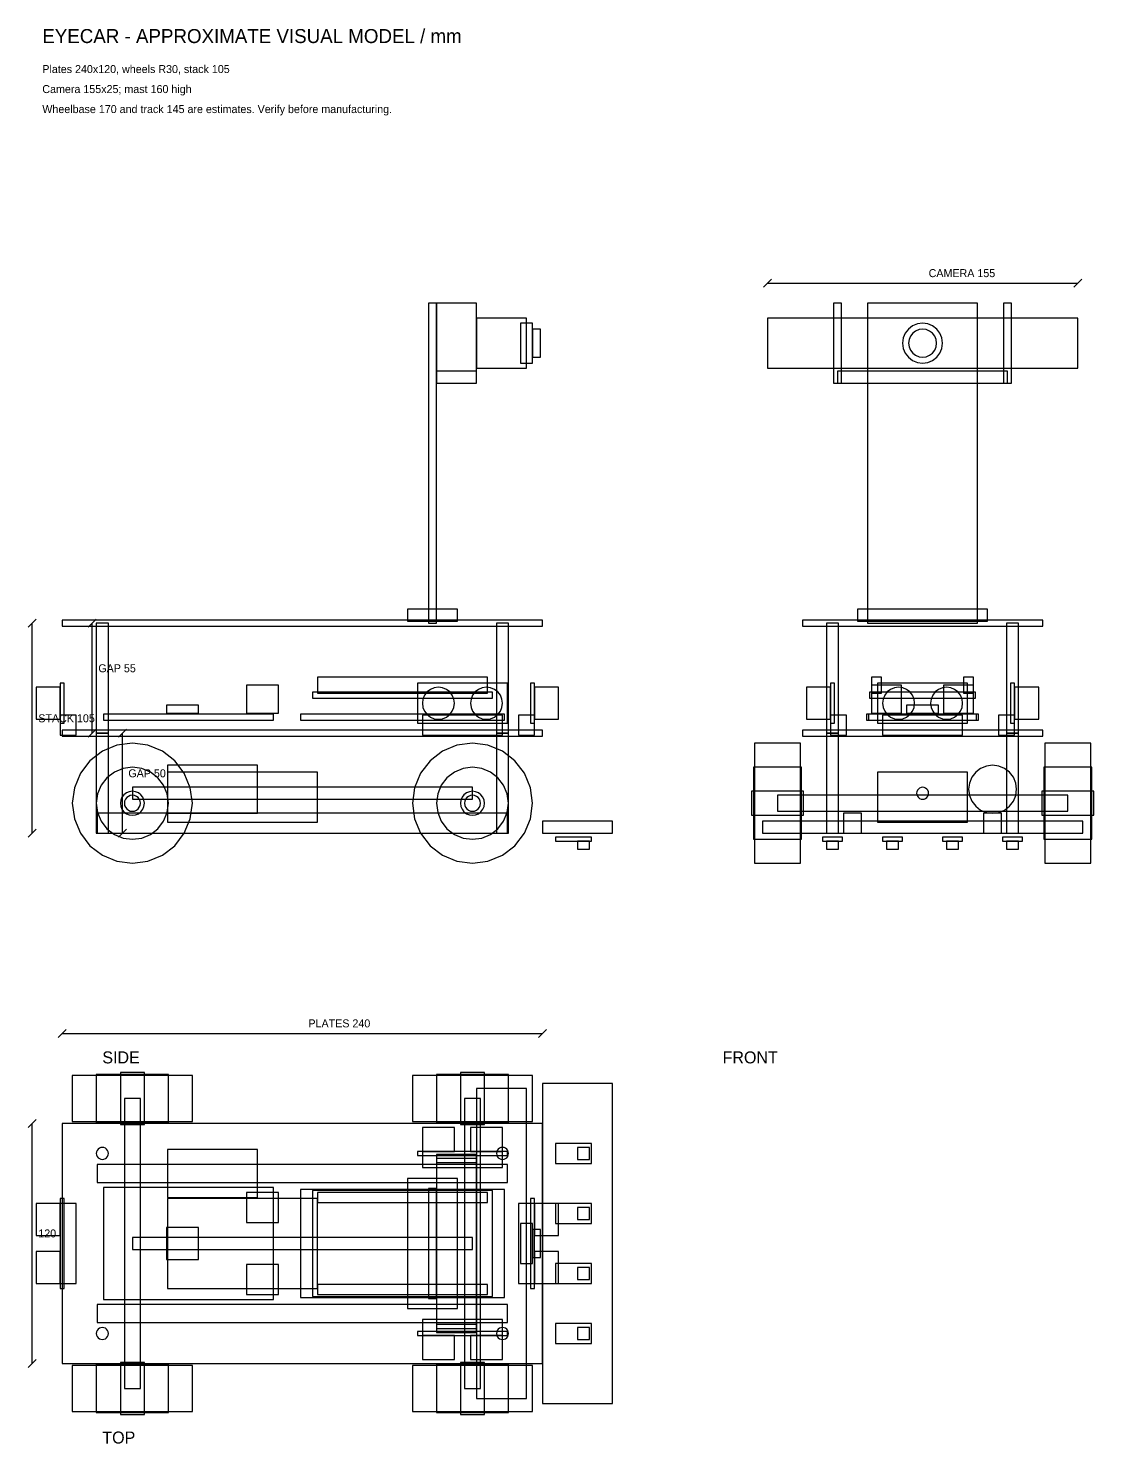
# Model space of a CAD drawing. Extents: x 33 to 566, y 10 to 717.
import ezdxf

# ---------------------------------------------------------------- set-up
doc = ezdxf.new("R2010")
doc.units = 0

msp = doc.modelspace()

# ---------------------------------------------------------------- linework, layer by layer
at = {"layer": 'DIMENSIONS'}
for p, q in [((400.5, 588), (404.5, 592)), ((402.5, 590), (557.5, 590)), ((555.5, 588), (559.5, 592)), ((33, 418), (37, 422)), ((35, 315), (35, 420)), ((63, 418), (67, 422)), ((65, 365), (65, 420)), ((63, 363), (67, 367)), ((78, 363), (82, 367)), ((80, 315), (80, 365)), ((33, 313), (37, 317)), ((78, 313), (82, 317)), ((48, 213), (52, 217)), ((50, 215), (290, 215)), ((288, 213), (292, 217)), ((33, 168), (37, 172)), ((35, 50), (35, 170)), ((33, 48), (37, 52))]:
    msp.add_line(p, q, dxfattribs=at)
at = {"layer": 'MODEL'}
for p, q in [((237, 580), (233, 580)), ((233, 580), (233, 420)), ((237, 420), (237, 580)), ((257, 580), (237, 580)), ((237, 580), (237, 540)), ((257, 580), (237, 580)), ((237, 580), (237, 540)), ((257, 540), (257, 580)), ((257, 540), (257, 580)), ((439.5, 580), (435.5, 580)), ((435.5, 580), (435.5, 540)), ((439.5, 540), (439.5, 580)), ((507.5, 580), (452.5, 580)), ((452.5, 580), (452.5, 420)), ((507.5, 420), (507.5, 580)), ((524.5, 580), (520.5, 580)), ((520.5, 580), (520.5, 540)), ((524.5, 540), (524.5, 580)), ((282, 572.5), (257, 572.5)), ((257, 572.5), (257, 547.5)), ((285, 570), (279, 570)), ((279, 570), (279, 550)), ((282, 547.5), (282, 572.5)), ((285, 550), (285, 570)), ((289, 567), (285, 567)), ((285, 567), (285, 553)), ((289, 553), (289, 567)), ((557.5, 572.5), (402.5, 572.5)), ((402.5, 572.5), (402.5, 547.5)), ((472.93, 567.07), (471.34, 565)), ((475, 568.66), (472.93, 567.07)), ((477.41, 569.66), (475, 568.66)), ((476.5, 566.06), (475.05, 564.95)), ((478.19, 566.76), (476.5, 566.06)), ((480, 570), (477.41, 569.66)), ((480, 567), (478.19, 566.76)), ((482.59, 569.66), (480, 570)), ((481.81, 566.76), (480, 567)), ((483.5, 566.06), (481.81, 566.76)), ((485, 568.66), (482.59, 569.66)), ((484.95, 564.95), (483.5, 566.06)), ((487.07, 567.07), (485, 568.66)), ((488.66, 565), (487.07, 567.07)), ((557.5, 547.5), (557.5, 572.5)), ((470.34, 562.59), (470, 560)), ((470, 560), (470.34, 557.41)), ((471.34, 565), (470.34, 562.59)), ((473.24, 561.81), (473, 560)), ((473, 560), (473.24, 558.19)), ((473.94, 563.5), (473.24, 561.81)), ((475.05, 564.95), (473.94, 563.5)), ((486.06, 563.5), (484.95, 564.95)), ((486.76, 561.81), (486.06, 563.5)), ((487, 560), (486.76, 561.81)), ((486.76, 558.19), (487, 560)), ((489.66, 562.59), (488.66, 565)), ((490, 560), (489.66, 562.59)), ((489.66, 557.41), (490, 560)), ((285, 553), (289, 553)), ((470.34, 557.41), (471.34, 555)), ((471.34, 555), (472.93, 552.93)), ((472.93, 552.93), (475, 551.34)), ((473.24, 558.19), (473.94, 556.5)), ((473.94, 556.5), (475.05, 555.05)), ((475.05, 555.05), (476.5, 553.94)), ((476.5, 553.94), (478.19, 553.24)), ((478.19, 553.24), (480, 553)), ((480, 553), (481.81, 553.24)), ((481.81, 553.24), (483.5, 553.94)), ((483.5, 553.94), (484.95, 555.05)), ((484.95, 555.05), (486.06, 556.5)), ((485, 551.34), (487.07, 552.93)), ((486.06, 556.5), (486.76, 558.19)), ((487.07, 552.93), (488.66, 555)), ((488.66, 555), (489.66, 557.41)), ((257, 546), (237, 546)), ((237, 546), (237, 540)), ((257, 547.5), (282, 547.5)), ((257, 540), (257, 546)), ((279, 550), (285, 550)), ((402.5, 547.5), (557.5, 547.5)), ((522.5, 546), (437.5, 546)), ((437.5, 546), (437.5, 540)), ((475, 551.34), (477.41, 550.34)), ((477.41, 550.34), (480, 550)), ((480, 550), (482.59, 550.34)), ((482.59, 550.34), (485, 551.34)), ((522.5, 540), (522.5, 546)), ((237, 540), (257, 540)), ((237, 540), (257, 540)), ((237, 540), (257, 540)), ((435.5, 540), (439.5, 540)), ((437.5, 540), (522.5, 540)), ((520.5, 540), (524.5, 540)), ((247.5, 427), (222.5, 427)), ((222.5, 427), (222.5, 421)), ((247.5, 421), (247.5, 427)), ((512.5, 427), (447.5, 427)), ((447.5, 427), (447.5, 421)), ((512.5, 421), (512.5, 427)), ((290, 421.5), (50, 421.5)), ((50, 421.5), (50, 418.5)), ((50, 418.5), (290, 418.5)), ((73, 420), (67, 420)), ((67, 420), (67, 365)), ((73, 420), (67, 420)), ((67, 420), (67, 365)), ((73, 365), (73, 420)), ((73, 365), (73, 420)), ((222.5, 421), (247.5, 421)), ((233, 420), (237, 420)), ((273, 420), (267, 420)), ((267, 420), (267, 365)), ((273, 420), (267, 420)), ((267, 420), (267, 365)), ((273, 365), (273, 420)), ((273, 365), (273, 420)), ((290, 418.5), (290, 421.5)), ((540, 421.5), (420, 421.5)), ((420, 421.5), (420, 418.5)), ((420, 418.5), (540, 418.5)), ((438, 420), (432, 420)), ((432, 420), (432, 365)), ((438, 420), (432, 420)), ((432, 420), (432, 365)), ((438, 365), (438, 420)), ((438, 365), (438, 420)), ((447.5, 421), (512.5, 421)), ((452.5, 420), (507.5, 420)), ((528, 420), (522, 420)), ((522, 420), (522, 365)), ((528, 420), (522, 420)), ((522, 420), (522, 365)), ((528, 365), (528, 420)), ((528, 365), (528, 420)), ((540, 418.5), (540, 421.5)), ((51, 390), (49, 390)), ((49, 390), (49, 370)), ((51, 370), (51, 390)), ((262.5, 393), (177.5, 393)), ((177.5, 393), (177.5, 385)), ((262.5, 393), (177.5, 393)), ((177.5, 393), (177.5, 385)), ((272.5, 390), (227.5, 390)), ((227.5, 390), (227.5, 370)), ((272.5, 390), (227.5, 390)), ((227.5, 390), (227.5, 370)), ((262.5, 385), (262.5, 393)), ((262.5, 385), (262.5, 393)), ((272.5, 370), (272.5, 390)), ((272.5, 370), (272.5, 390)), ((286, 390), (284, 390)), ((284, 390), (284, 370)), ((286, 370), (286, 390)), ((436, 390), (434, 390)), ((434, 390), (434, 370)), ((436, 370), (436, 390)), ((459.5, 393), (454.5, 393)), ((454.5, 393), (454.5, 385)), ((502.5, 390), (457.5, 390)), ((457.5, 390), (457.5, 370)), ((502.5, 390), (457.5, 390)), ((457.5, 390), (457.5, 370)), ((459.5, 385), (459.5, 393)), ((505.5, 393), (500.5, 393)), ((500.5, 393), (500.5, 385)), ((502.5, 370), (502.5, 390)), ((502.5, 370), (502.5, 390)), ((505.5, 385), (505.5, 393)), ((526, 390), (524, 390)), ((524, 390), (524, 370)), ((526, 370), (526, 390)), ((49, 388), (37, 388)), ((37, 388), (37, 372)), ((49, 388), (37, 388)), ((37, 388), (37, 372)), ((49, 372), (49, 388)), ((49, 372), (49, 388)), ((158, 389), (142, 389)), ((142, 389), (142, 375)), ((158, 389), (142, 389)), ((142, 389), (142, 375)), ((158, 375), (158, 389)), ((158, 375), (158, 389)), ((265, 385.5), (175, 385.5)), ((175, 385.5), (175, 382.5)), ((175, 382.5), (265, 382.5)), ((177.5, 385), (262.5, 385)), ((177.5, 385), (262.5, 385)), ((230.27, 382.07), (230, 380)), ((230.27, 382.07), (230, 380)), ((231.07, 384), (230.27, 382.07)), ((231.07, 384), (230.27, 382.07)), ((232.34, 385.66), (231.07, 384)), ((232.34, 385.66), (231.07, 384)), ((234, 386.93), (232.34, 385.66)), ((234, 386.93), (232.34, 385.66)), ((235.93, 387.73), (234, 386.93)), ((235.93, 387.73), (234, 386.93)), ((238, 388), (235.93, 387.73)), ((238, 388), (235.93, 387.73)), ((240.07, 387.73), (238, 388)), ((240.07, 387.73), (238, 388)), ((242, 386.93), (240.07, 387.73)), ((242, 386.93), (240.07, 387.73)), ((243.66, 385.66), (242, 386.93)), ((243.66, 385.66), (242, 386.93)), ((244.93, 384), (243.66, 385.66)), ((244.93, 384), (243.66, 385.66)), ((245.73, 382.07), (244.93, 384)), ((245.73, 382.07), (244.93, 384)), ((246, 380), (245.73, 382.07)), ((246, 380), (245.73, 382.07)), ((254.27, 382.07), (254, 380)), ((254.27, 382.07), (254, 380)), ((255.07, 384), (254.27, 382.07)), ((255.07, 384), (254.27, 382.07)), ((256.34, 385.66), (255.07, 384)), ((256.34, 385.66), (255.07, 384)), ((258, 386.93), (256.34, 385.66)), ((258, 386.93), (256.34, 385.66)), ((259.93, 387.73), (258, 386.93)), ((259.93, 387.73), (258, 386.93)), ((262, 388), (259.93, 387.73)), ((262, 388), (259.93, 387.73)), ((264.07, 387.73), (262, 388)), ((264.07, 387.73), (262, 388)), ((266, 386.93), (264.07, 387.73)), ((266, 386.93), (264.07, 387.73)), ((265, 382.5), (265, 385.5)), ((267.66, 385.66), (266, 386.93)), ((267.66, 385.66), (266, 386.93)), ((268.93, 384), (267.66, 385.66)), ((268.93, 384), (267.66, 385.66)), ((269.73, 382.07), (268.93, 384)), ((269.73, 382.07), (268.93, 384)), ((270, 380), (269.73, 382.07)), ((270, 380), (269.73, 382.07)), ((298, 388), (286, 388)), ((286, 388), (286, 372)), ((298, 388), (286, 388)), ((286, 388), (286, 372)), ((298, 372), (298, 388)), ((298, 372), (298, 388)), ((434, 388), (422, 388)), ((422, 388), (422, 372)), ((434, 388), (422, 388)), ((422, 388), (422, 372)), ((434, 372), (434, 388)), ((434, 372), (434, 388)), ((506.5, 385.5), (453.5, 385.5)), ((453.5, 385.5), (453.5, 382.5)), ((453.5, 382.5), (506.5, 382.5)), ((469.5, 389), (454.5, 389)), ((454.5, 389), (454.5, 375)), ((454.5, 385), (459.5, 385)), ((460.27, 382.07), (460, 380)), ((460.27, 382.07), (460, 380)), ((461.07, 384), (460.27, 382.07)), ((461.07, 384), (460.27, 382.07)), ((462.34, 385.66), (461.07, 384)), ((462.34, 385.66), (461.07, 384)), ((464, 386.93), (462.34, 385.66)), ((464, 386.93), (462.34, 385.66)), ((465.93, 387.73), (464, 386.93)), ((465.93, 387.73), (464, 386.93)), ((468, 388), (465.93, 387.73)), ((468, 388), (465.93, 387.73)), ((470.07, 387.73), (468, 388)), ((470.07, 387.73), (468, 388)), ((469.5, 375), (469.5, 389)), ((472, 386.93), (470.07, 387.73)), ((472, 386.93), (470.07, 387.73)), ((473.66, 385.66), (472, 386.93)), ((473.66, 385.66), (472, 386.93)), ((474.93, 384), (473.66, 385.66)), ((474.93, 384), (473.66, 385.66)), ((475.73, 382.07), (474.93, 384)), ((475.73, 382.07), (474.93, 384)), ((476, 380), (475.73, 382.07)), ((476, 380), (475.73, 382.07)), ((484.27, 382.07), (484, 380)), ((484.27, 382.07), (484, 380)), ((485.07, 384), (484.27, 382.07)), ((485.07, 384), (484.27, 382.07)), ((486.34, 385.66), (485.07, 384)), ((486.34, 385.66), (485.07, 384)), ((488, 386.93), (486.34, 385.66)), ((488, 386.93), (486.34, 385.66)), ((489.93, 387.73), (488, 386.93)), ((489.93, 387.73), (488, 386.93)), ((492, 388), (489.93, 387.73)), ((492, 388), (489.93, 387.73)), ((505.5, 389), (490.5, 389)), ((490.5, 389), (490.5, 375)), ((494.07, 387.73), (492, 388)), ((494.07, 387.73), (492, 388)), ((496, 386.93), (494.07, 387.73)), ((496, 386.93), (494.07, 387.73)), ((497.66, 385.66), (496, 386.93)), ((497.66, 385.66), (496, 386.93)), ((498.93, 384), (497.66, 385.66)), ((498.93, 384), (497.66, 385.66)), ((499.73, 382.07), (498.93, 384)), ((499.73, 382.07), (498.93, 384)), ((500, 380), (499.73, 382.07)), ((500, 380), (499.73, 382.07)), ((500.5, 385), (505.5, 385)), ((505.5, 375), (505.5, 389)), ((506.5, 382.5), (506.5, 385.5)), ((538, 388), (526, 388)), ((526, 388), (526, 372)), ((538, 388), (526, 388)), ((526, 388), (526, 372)), ((538, 372), (538, 388)), ((538, 372), (538, 388)), ((118, 379), (102, 379)), ((102, 379), (102, 375)), ((102, 375), (118, 375)), ((118, 375), (118, 379)), ((142, 375), (158, 375)), ((142, 375), (158, 375)), ((230, 380), (230.27, 377.93)), ((230, 380), (230.27, 377.93)), ((230.27, 377.93), (231.07, 376)), ((230.27, 377.93), (231.07, 376)), ((231.07, 376), (232.34, 374.34)), ((231.07, 376), (232.34, 374.34)), ((243.66, 374.34), (244.93, 376)), ((243.66, 374.34), (244.93, 376)), ((244.93, 376), (245.73, 377.93)), ((244.93, 376), (245.73, 377.93)), ((245.73, 377.93), (246, 380)), ((245.73, 377.93), (246, 380)), ((254, 380), (254.27, 377.93)), ((254, 380), (254.27, 377.93)), ((254.27, 377.93), (255.07, 376)), ((254.27, 377.93), (255.07, 376)), ((255.07, 376), (256.34, 374.34)), ((255.07, 376), (256.34, 374.34)), ((267.66, 374.34), (268.93, 376)), ((267.66, 374.34), (268.93, 376)), ((268.93, 376), (269.73, 377.93)), ((268.93, 376), (269.73, 377.93)), ((269.73, 377.93), (270, 380)), ((269.73, 377.93), (270, 380)), ((454.5, 375), (469.5, 375)), ((460, 380), (460.27, 377.93)), ((460, 380), (460.27, 377.93)), ((460.27, 377.93), (461.07, 376)), ((460.27, 377.93), (461.07, 376)), ((461.07, 376), (462.34, 374.34)), ((461.07, 376), (462.34, 374.34)), ((488, 379), (472, 379)), ((472, 379), (472, 375)), ((472, 375), (488, 375)), ((473.66, 374.34), (474.93, 376)), ((473.66, 374.34), (474.93, 376)), ((474.93, 376), (475.73, 377.93)), ((474.93, 376), (475.73, 377.93)), ((475.73, 377.93), (476, 380)), ((475.73, 377.93), (476, 380)), ((484, 380), (484.27, 377.93)), ((484, 380), (484.27, 377.93)), ((484.27, 377.93), (485.07, 376)), ((484.27, 377.93), (485.07, 376)), ((485.07, 376), (486.34, 374.34)), ((485.07, 376), (486.34, 374.34)), ((488, 375), (488, 379)), ((490.5, 375), (505.5, 375)), ((497.66, 374.34), (498.93, 376)), ((497.66, 374.34), (498.93, 376)), ((498.93, 376), (499.73, 377.93)), ((498.93, 376), (499.73, 377.93)), ((499.73, 377.93), (500, 380)), ((499.73, 377.93), (500, 380)), ((37, 372), (49, 372)), ((37, 372), (49, 372)), ((57, 374), (49, 374)), ((49, 374), (49, 364)), ((49, 370), (51, 370)), ((57, 364), (57, 374)), ((155.5, 374.5), (70.5, 374.5)), ((70.5, 374.5), (70.5, 371.5)), ((70.5, 371.5), (155.5, 371.5)), ((155.5, 371.5), (155.5, 374.5)), ((271, 374.5), (169, 374.5)), ((169, 374.5), (169, 371.5)), ((169, 371.5), (271, 371.5)), ((227.5, 370), (272.5, 370)), ((227.5, 370), (272.5, 370)), ((270, 374), (230, 374)), ((230, 374), (230, 364)), ((270, 374), (230, 374)), ((230, 374), (230, 364)), ((232.34, 374.34), (234, 373.07)), ((232.34, 374.34), (234, 373.07)), ((234, 373.07), (235.93, 372.27)), ((234, 373.07), (235.93, 372.27)), ((235.93, 372.27), (238, 372)), ((235.93, 372.27), (238, 372)), ((238, 372), (240.07, 372.27)), ((238, 372), (240.07, 372.27)), ((240.07, 372.27), (242, 373.07)), ((240.07, 372.27), (242, 373.07)), ((242, 373.07), (243.66, 374.34)), ((242, 373.07), (243.66, 374.34)), ((256.34, 374.34), (258, 373.07)), ((256.34, 374.34), (258, 373.07)), ((258, 373.07), (259.93, 372.27)), ((258, 373.07), (259.93, 372.27)), ((259.93, 372.27), (262, 372)), ((259.93, 372.27), (262, 372)), ((262, 372), (264.07, 372.27)), ((262, 372), (264.07, 372.27)), ((264.07, 372.27), (266, 373.07)), ((264.07, 372.27), (266, 373.07)), ((266, 373.07), (267.66, 374.34)), ((266, 373.07), (267.66, 374.34)), ((270, 364), (270, 374)), ((270, 364), (270, 374)), ((271, 371.5), (271, 374.5)), ((286, 374), (278, 374)), ((278, 374), (278, 364)), ((284, 370), (286, 370)), ((286, 364), (286, 374)), ((286, 372), (298, 372)), ((286, 372), (298, 372)), ((422, 372), (434, 372)), ((422, 372), (434, 372)), ((442, 374), (434, 374)), ((434, 374), (434, 364)), ((434, 370), (436, 370)), ((442, 364), (442, 374)), ((508, 374.5), (452, 374.5)), ((452, 374.5), (452, 371.5)), ((452, 371.5), (508, 371.5)), ((507, 374.5), (453, 374.5)), ((453, 374.5), (453, 371.5)), ((453, 371.5), (507, 371.5)), ((457.5, 370), (502.5, 370)), ((457.5, 370), (502.5, 370)), ((500, 374), (460, 374)), ((460, 374), (460, 364)), ((500, 374), (460, 374)), ((460, 374), (460, 364)), ((462.34, 374.34), (464, 373.07)), ((462.34, 374.34), (464, 373.07)), ((464, 373.07), (465.93, 372.27)), ((464, 373.07), (465.93, 372.27)), ((465.93, 372.27), (468, 372)), ((465.93, 372.27), (468, 372)), ((468, 372), (470.07, 372.27)), ((468, 372), (470.07, 372.27)), ((470.07, 372.27), (472, 373.07)), ((470.07, 372.27), (472, 373.07)), ((472, 373.07), (473.66, 374.34)), ((472, 373.07), (473.66, 374.34)), ((486.34, 374.34), (488, 373.07)), ((486.34, 374.34), (488, 373.07)), ((488, 373.07), (489.93, 372.27)), ((488, 373.07), (489.93, 372.27)), ((489.93, 372.27), (492, 372)), ((489.93, 372.27), (492, 372)), ((492, 372), (494.07, 372.27)), ((492, 372), (494.07, 372.27)), ((494.07, 372.27), (496, 373.07)), ((494.07, 372.27), (496, 373.07)), ((496, 373.07), (497.66, 374.34)), ((496, 373.07), (497.66, 374.34)), ((500, 364), (500, 374)), ((500, 364), (500, 374)), ((507, 371.5), (507, 374.5)), ((508, 371.5), (508, 374.5)), ((526, 374), (518, 374)), ((518, 374), (518, 364)), ((524, 370), (526, 370)), ((526, 364), (526, 374)), ((526, 372), (538, 372)), ((526, 372), (538, 372)), ((49, 364), (57, 364)), ((290, 366.5), (50, 366.5)), ((50, 366.5), (50, 363.5)), ((50, 363.5), (290, 363.5)), ((67, 365), (73, 365)), ((73, 365), (67, 365)), ((67, 365), (67, 315)), ((67, 365), (73, 365)), ((73, 365), (67, 365)), ((67, 365), (67, 315)), ((73, 315), (73, 365)), ((73, 315), (73, 365)), ((230, 364), (270, 364)), ((230, 364), (270, 364)), ((267, 365), (273, 365)), ((273, 365), (267, 365)), ((267, 365), (267, 315)), ((267, 365), (273, 365)), ((273, 365), (267, 365)), ((267, 365), (267, 315)), ((273, 315), (273, 365)), ((273, 315), (273, 365)), ((278, 364), (286, 364)), ((290, 363.5), (290, 366.5)), ((540, 366.5), (420, 366.5)), ((420, 366.5), (420, 363.5)), ((420, 363.5), (540, 363.5)), ((432, 365), (438, 365)), ((438, 365), (432, 365)), ((432, 365), (432, 315)), ((432, 365), (438, 365)), ((438, 365), (432, 365)), ((432, 365), (432, 315)), ((434, 364), (442, 364)), ((438, 315), (438, 365)), ((438, 315), (438, 365)), ((460, 364), (500, 364)), ((460, 364), (500, 364)), ((518, 364), (526, 364)), ((522, 365), (528, 365)), ((528, 365), (522, 365)), ((522, 365), (522, 315)), ((522, 365), (528, 365)), ((528, 365), (522, 365)), ((522, 365), (522, 315)), ((528, 315), (528, 365)), ((528, 315), (528, 365)), ((540, 363.5), (540, 366.5)), ((70, 355.98), (63.79, 351.21)), ((70, 355.98), (63.79, 351.21)), ((77.24, 358.98), (70, 355.98)), ((77.24, 358.98), (70, 355.98)), ((85, 360), (77.24, 358.98)), ((85, 360), (77.24, 358.98)), ((92.76, 358.98), (85, 360)), ((92.76, 358.98), (85, 360)), ((100, 355.98), (92.76, 358.98)), ((100, 355.98), (92.76, 358.98)), ((106.21, 351.21), (100, 355.98)), ((106.21, 351.21), (100, 355.98)), ((240, 355.98), (233.79, 351.21)), ((240, 355.98), (233.79, 351.21)), ((247.24, 358.98), (240, 355.98)), ((247.24, 358.98), (240, 355.98)), ((255, 360), (247.24, 358.98)), ((255, 360), (247.24, 358.98)), ((262.76, 358.98), (255, 360)), ((262.76, 358.98), (255, 360)), ((270, 355.98), (262.76, 358.98)), ((270, 355.98), (262.76, 358.98)), ((276.21, 351.21), (270, 355.98)), ((276.21, 351.21), (270, 355.98)), ((419, 360), (396, 360)), ((396, 360), (396, 300)), ((419, 360), (396, 360)), ((396, 360), (396, 300)), ((419, 300), (419, 360)), ((419, 300), (419, 360)), ((564, 360), (541, 360)), ((541, 360), (541, 300)), ((564, 360), (541, 360)), ((541, 360), (541, 300)), ((564, 300), (564, 360)), ((564, 300), (564, 360)), ((63.79, 351.21), (59.02, 345)), ((63.79, 351.21), (59.02, 345)), ((80.34, 347.39), (76, 345.59)), ((80.34, 347.39), (76, 345.59)), ((85, 348), (80.34, 347.39)), ((85, 348), (80.34, 347.39)), ((89.66, 347.39), (85, 348)), ((89.66, 347.39), (85, 348)), ((94, 345.59), (89.66, 347.39)), ((94, 345.59), (89.66, 347.39)), ((147.5, 349), (102.5, 349)), ((102.5, 349), (102.5, 325)), ((110.98, 345), (106.21, 351.21)), ((110.98, 345), (106.21, 351.21)), ((147.5, 325), (147.5, 349)), ((233.79, 351.21), (229.02, 345)), ((233.79, 351.21), (229.02, 345)), ((250.34, 347.39), (246, 345.59)), ((250.34, 347.39), (246, 345.59)), ((255, 348), (250.34, 347.39)), ((255, 348), (250.34, 347.39)), ((259.66, 347.39), (255, 348)), ((259.66, 347.39), (255, 348)), ((264, 345.59), (259.66, 347.39)), ((264, 345.59), (259.66, 347.39)), ((280.98, 345), (276.21, 351.21)), ((280.98, 345), (276.21, 351.21)), ((419.5, 348), (395.5, 348)), ((395.5, 348), (395.5, 312)), ((419.5, 348), (395.5, 348)), ((395.5, 348), (395.5, 312)), ((419.5, 312), (419.5, 348)), ((419.5, 312), (419.5, 348)), ((509, 347.39), (506.51, 345.49)), ((511.89, 348.59), (509, 347.39)), ((515, 349), (511.89, 348.59)), ((518.11, 348.59), (515, 349)), ((521, 347.39), (518.11, 348.59)), ((523.49, 345.49), (521, 347.39)), ((564.5, 348), (540.5, 348)), ((540.5, 348), (540.5, 312)), ((564.5, 348), (540.5, 348)), ((540.5, 348), (540.5, 312)), ((564.5, 312), (564.5, 348)), ((564.5, 312), (564.5, 348)), ((59.02, 345), (56.02, 337.76)), ((59.02, 345), (56.02, 337.76)), ((72.27, 342.73), (69.41, 339)), ((72.27, 342.73), (69.41, 339)), ((76, 345.59), (72.27, 342.73)), ((76, 345.59), (72.27, 342.73)), ((97.73, 342.73), (94, 345.59)), ((97.73, 342.73), (94, 345.59)), ((100.59, 339), (97.73, 342.73)), ((100.59, 339), (97.73, 342.73)), ((177.5, 345.5), (102.5, 345.5)), ((102.5, 345.5), (102.5, 320.5)), ((113.98, 337.76), (110.98, 345)), ((113.98, 337.76), (110.98, 345)), ((177.5, 320.5), (177.5, 345.5)), ((229.02, 345), (226.02, 337.76)), ((229.02, 345), (226.02, 337.76)), ((242.27, 342.73), (239.41, 339)), ((242.27, 342.73), (239.41, 339)), ((246, 345.59), (242.27, 342.73)), ((246, 345.59), (242.27, 342.73)), ((267.73, 342.73), (264, 345.59)), ((267.73, 342.73), (264, 345.59)), ((270.59, 339), (267.73, 342.73)), ((270.59, 339), (267.73, 342.73)), ((283.98, 337.76), (280.98, 345)), ((283.98, 337.76), (280.98, 345)), ((502.5, 345.5), (457.5, 345.5)), ((457.5, 345.5), (457.5, 320.5)), ((502.5, 320.5), (502.5, 345.5)), ((503.41, 340.11), (503, 337)), ((504.61, 343), (503.41, 340.11)), ((506.51, 345.49), (504.61, 343)), ((525.39, 343), (523.49, 345.49)), ((526.59, 340.11), (525.39, 343)), ((527, 337), (526.59, 340.11)), ((56.02, 337.76), (55, 330)), ((56.02, 337.76), (55, 330)), ((67.61, 334.66), (67, 330)), ((67.61, 334.66), (67, 330)), ((69.41, 339), (67.61, 334.66)), ((69.41, 339), (67.61, 334.66)), ((79.8, 333), (79.2, 331.55)), ((79.8, 333), (79.2, 331.55)), ((80.76, 334.24), (79.8, 333)), ((80.76, 334.24), (79.8, 333)), ((82, 335.2), (80.76, 334.24)), ((82, 335.2), (80.76, 334.24)), ((82.17, 332.83), (81.54, 332)), ((83.45, 335.8), (82, 335.2)), ((83.45, 335.8), (82, 335.2)), ((83, 333.46), (82.17, 332.83)), ((83.96, 333.86), (83, 333.46)), ((85, 336), (83.45, 335.8)), ((85, 336), (83.45, 335.8)), ((85, 334), (83.96, 333.86)), ((255, 338), (85, 338)), ((85, 338), (85, 332)), ((86.55, 335.8), (85, 336)), ((86.55, 335.8), (85, 336)), ((86.04, 333.86), (85, 334)), ((87, 333.46), (86.04, 333.86)), ((88, 335.2), (86.55, 335.8)), ((88, 335.2), (86.55, 335.8)), ((87.83, 332.83), (87, 333.46)), ((88.46, 332), (87.83, 332.83)), ((89.24, 334.24), (88, 335.2)), ((89.24, 334.24), (88, 335.2)), ((90.2, 333), (89.24, 334.24)), ((90.2, 333), (89.24, 334.24)), ((90.8, 331.55), (90.2, 333)), ((90.8, 331.55), (90.2, 333)), ((102.39, 334.66), (100.59, 339)), ((102.39, 334.66), (100.59, 339)), ((103, 330), (102.39, 334.66)), ((103, 330), (102.39, 334.66)), ((115, 330), (113.98, 337.76)), ((115, 330), (113.98, 337.76)), ((226.02, 337.76), (225, 330)), ((226.02, 337.76), (225, 330)), ((237.61, 334.66), (237, 330)), ((237.61, 334.66), (237, 330)), ((239.41, 339), (237.61, 334.66)), ((239.41, 339), (237.61, 334.66)), ((249.8, 333), (249.2, 331.55)), ((249.8, 333), (249.2, 331.55)), ((250.76, 334.24), (249.8, 333)), ((250.76, 334.24), (249.8, 333)), ((252, 335.2), (250.76, 334.24)), ((252, 335.2), (250.76, 334.24)), ((252.17, 332.83), (251.54, 332)), ((253.45, 335.8), (252, 335.2)), ((253.45, 335.8), (252, 335.2)), ((253, 333.46), (252.17, 332.83)), ((253.96, 333.86), (253, 333.46)), ((255, 336), (253.45, 335.8)), ((255, 336), (253.45, 335.8)), ((255, 334), (253.96, 333.86)), ((255, 332), (255, 338)), ((256.55, 335.8), (255, 336)), ((256.55, 335.8), (255, 336)), ((256.04, 333.86), (255, 334)), ((257, 333.46), (256.04, 333.86)), ((258, 335.2), (256.55, 335.8)), ((258, 335.2), (256.55, 335.8)), ((257.83, 332.83), (257, 333.46)), ((258.46, 332), (257.83, 332.83)), ((259.24, 334.24), (258, 335.2)), ((259.24, 334.24), (258, 335.2)), ((260.2, 333), (259.24, 334.24)), ((260.2, 333), (259.24, 334.24)), ((260.8, 331.55), (260.2, 333)), ((260.8, 331.55), (260.2, 333)), ((272.39, 334.66), (270.59, 339)), ((272.39, 334.66), (270.59, 339)), ((273, 330), (272.39, 334.66)), ((273, 330), (272.39, 334.66)), ((285, 330), (283.98, 337.76)), ((285, 330), (283.98, 337.76)), ((420.5, 336), (394.5, 336)), ((394.5, 336), (394.5, 324)), ((420.5, 336), (394.5, 336)), ((394.5, 336), (394.5, 324)), ((552.5, 334), (407.5, 334)), ((407.5, 334), (407.5, 326)), ((552.5, 334), (407.5, 334)), ((407.5, 334), (407.5, 326)), ((420.5, 324), (420.5, 336)), ((420.5, 324), (420.5, 336)), ((477.1, 335.78), (477, 335)), ((477, 335), (477.1, 334.22)), ((477.4, 336.5), (477.1, 335.78)), ((477.1, 334.22), (477.4, 333.5)), ((477.88, 337.12), (477.4, 336.5)), ((477.4, 333.5), (477.88, 332.88)), ((478.5, 337.6), (477.88, 337.12)), ((477.88, 332.88), (478.5, 332.4)), ((479.22, 337.9), (478.5, 337.6)), ((480, 338), (479.22, 337.9)), ((480.78, 337.9), (480, 338)), ((481.5, 337.6), (480.78, 337.9)), ((482.12, 337.12), (481.5, 337.6)), ((481.5, 332.4), (482.12, 332.88)), ((482.6, 336.5), (482.12, 337.12)), ((482.12, 332.88), (482.6, 333.5)), ((482.9, 335.78), (482.6, 336.5)), ((482.6, 333.5), (482.9, 334.22)), ((483, 335), (482.9, 335.78)), ((482.9, 334.22), (483, 335)), ((503, 337), (503.41, 333.89)), ((503.41, 333.89), (504.61, 331)), ((525.39, 331), (526.59, 333.89)), ((526.59, 333.89), (527, 337)), ((565.5, 336), (539.5, 336)), ((539.5, 336), (539.5, 324)), ((565.5, 336), (539.5, 336)), ((539.5, 336), (539.5, 324)), ((552.5, 326), (552.5, 334)), ((552.5, 326), (552.5, 334)), ((565.5, 324), (565.5, 336)), ((565.5, 324), (565.5, 336)), ((55, 330), (56.02, 322.24)), ((55, 330), (56.02, 322.24)), ((67, 330), (67.61, 325.34)), ((67, 330), (67.61, 325.34)), ((79.2, 331.55), (79, 330)), ((79.2, 331.55), (79, 330)), ((79, 330), (79.2, 328.45)), ((79, 330), (79.2, 328.45)), ((79.2, 328.45), (79.8, 327)), ((79.2, 328.45), (79.8, 327)), ((79.8, 327), (80.76, 325.76)), ((79.8, 327), (80.76, 325.76)), ((80.76, 325.76), (82, 324.8)), ((80.76, 325.76), (82, 324.8)), ((81.14, 331.04), (81, 330)), ((81, 330), (81.14, 328.96)), ((81.54, 332), (81.14, 331.04)), ((81.14, 328.96), (81.54, 328)), ((81.54, 328), (82.17, 327.17)), ((82.17, 327.17), (83, 326.54)), ((83, 326.54), (83.96, 326.14)), ((83.96, 326.14), (85, 326)), ((85, 332), (255, 332)), ((85, 326), (86.04, 326.14)), ((86.04, 326.14), (87, 326.54)), ((87, 326.54), (87.83, 327.17)), ((87.83, 327.17), (88.46, 328)), ((88, 324.8), (89.24, 325.76)), ((88, 324.8), (89.24, 325.76)), ((88.86, 331.04), (88.46, 332)), ((88.46, 328), (88.86, 328.96)), ((89, 330), (88.86, 331.04)), ((88.86, 328.96), (89, 330)), ((89.24, 325.76), (90.2, 327)), ((89.24, 325.76), (90.2, 327)), ((90.2, 327), (90.8, 328.45)), ((90.2, 327), (90.8, 328.45)), ((91, 330), (90.8, 331.55)), ((91, 330), (90.8, 331.55)), ((90.8, 328.45), (91, 330)), ((90.8, 328.45), (91, 330)), ((102.39, 325.34), (103, 330)), ((102.39, 325.34), (103, 330)), ((113.98, 322.24), (115, 330)), ((113.98, 322.24), (115, 330)), ((225, 330), (226.02, 322.24)), ((225, 330), (226.02, 322.24)), ((237, 330), (237.61, 325.34)), ((237, 330), (237.61, 325.34)), ((249.2, 331.55), (249, 330)), ((249.2, 331.55), (249, 330)), ((249, 330), (249.2, 328.45)), ((249, 330), (249.2, 328.45)), ((249.2, 328.45), (249.8, 327)), ((249.2, 328.45), (249.8, 327)), ((249.8, 327), (250.76, 325.76)), ((249.8, 327), (250.76, 325.76)), ((250.76, 325.76), (252, 324.8)), ((250.76, 325.76), (252, 324.8)), ((251.14, 331.04), (251, 330)), ((251, 330), (251.14, 328.96)), ((251.54, 332), (251.14, 331.04)), ((251.14, 328.96), (251.54, 328)), ((251.54, 328), (252.17, 327.17)), ((252.17, 327.17), (253, 326.54)), ((253, 326.54), (253.96, 326.14)), ((253.96, 326.14), (255, 326)), ((255, 326), (256.04, 326.14)), ((256.04, 326.14), (257, 326.54)), ((257, 326.54), (257.83, 327.17)), ((257.83, 327.17), (258.46, 328)), ((258, 324.8), (259.24, 325.76)), ((258, 324.8), (259.24, 325.76)), ((258.86, 331.04), (258.46, 332)), ((258.46, 328), (258.86, 328.96)), ((259, 330), (258.86, 331.04)), ((258.86, 328.96), (259, 330)), ((259.24, 325.76), (260.2, 327)), ((259.24, 325.76), (260.2, 327)), ((260.2, 327), (260.8, 328.45)), ((260.2, 327), (260.8, 328.45)), ((261, 330), (260.8, 331.55)), ((261, 330), (260.8, 331.55)), ((260.8, 328.45), (261, 330)), ((260.8, 328.45), (261, 330)), ((272.39, 325.34), (273, 330)), ((272.39, 325.34), (273, 330)), ((283.98, 322.24), (285, 330)), ((283.98, 322.24), (285, 330)), ((407.5, 326), (552.5, 326)), ((407.5, 326), (552.5, 326)), ((478.5, 332.4), (479.22, 332.1)), ((479.22, 332.1), (480, 332)), ((480, 332), (480.78, 332.1)), ((480.78, 332.1), (481.5, 332.4)), ((504.61, 331), (506.51, 328.51)), ((506.51, 328.51), (509, 326.61)), ((509, 326.61), (511.89, 325.41)), ((518.11, 325.41), (521, 326.61)), ((521, 326.61), (523.49, 328.51)), ((523.49, 328.51), (525.39, 331)), ((56.02, 322.24), (59.02, 315)), ((56.02, 322.24), (59.02, 315)), ((272.5, 325), (67.5, 325)), ((67.5, 325), (67.5, 315)), ((272.5, 325), (67.5, 325)), ((67.5, 325), (67.5, 315)), ((67.61, 325.34), (69.41, 321)), ((67.61, 325.34), (69.41, 321)), ((69.41, 321), (72.27, 317.27)), ((69.41, 321), (72.27, 317.27)), ((82, 324.8), (83.45, 324.2)), ((82, 324.8), (83.45, 324.2)), ((83.45, 324.2), (85, 324)), ((83.45, 324.2), (85, 324)), ((85, 324), (86.55, 324.2)), ((85, 324), (86.55, 324.2)), ((86.55, 324.2), (88, 324.8)), ((86.55, 324.2), (88, 324.8)), ((97.73, 317.27), (100.59, 321)), ((97.73, 317.27), (100.59, 321)), ((100.59, 321), (102.39, 325.34)), ((100.59, 321), (102.39, 325.34)), ((102.5, 325), (147.5, 325)), ((102.5, 320.5), (177.5, 320.5)), ((110.98, 315), (113.98, 322.24)), ((110.98, 315), (113.98, 322.24)), ((226.02, 322.24), (229.02, 315)), ((226.02, 322.24), (229.02, 315)), ((237.61, 325.34), (239.41, 321)), ((237.61, 325.34), (239.41, 321)), ((239.41, 321), (242.27, 317.27)), ((239.41, 321), (242.27, 317.27)), ((252, 324.8), (253.45, 324.2)), ((252, 324.8), (253.45, 324.2)), ((253.45, 324.2), (255, 324)), ((253.45, 324.2), (255, 324)), ((255, 324), (256.55, 324.2)), ((255, 324), (256.55, 324.2)), ((256.55, 324.2), (258, 324.8)), ((256.55, 324.2), (258, 324.8)), ((267.73, 317.27), (270.59, 321)), ((267.73, 317.27), (270.59, 321)), ((270.59, 321), (272.39, 325.34)), ((270.59, 321), (272.39, 325.34)), ((272.5, 315), (272.5, 325)), ((272.5, 315), (272.5, 325)), ((280.98, 315), (283.98, 322.24)), ((280.98, 315), (283.98, 322.24)), ((325, 321), (290, 321)), ((290, 321), (290, 315)), ((325, 315), (325, 321)), ((394.5, 324), (420.5, 324)), ((394.5, 324), (420.5, 324)), ((560, 321), (400, 321)), ((400, 321), (400, 315)), ((449.5, 325), (440.5, 325)), ((440.5, 325), (440.5, 315)), ((449.5, 315), (449.5, 325)), ((457.5, 320.5), (502.5, 320.5)), ((519.5, 325), (510.5, 325)), ((510.5, 325), (510.5, 315)), ((511.89, 325.41), (515, 325)), ((515, 325), (518.11, 325.41)), ((519.5, 315), (519.5, 325)), ((539.5, 324), (565.5, 324)), ((539.5, 324), (565.5, 324)), ((560, 315), (560, 321)), ((59.02, 315), (63.79, 308.79)), ((59.02, 315), (63.79, 308.79)), ((67, 315), (73, 315)), ((67, 315), (73, 315)), ((67.5, 315), (272.5, 315)), ((67.5, 315), (272.5, 315)), ((72.27, 317.27), (76, 314.41)), ((72.27, 317.27), (76, 314.41)), ((76, 314.41), (80.34, 312.61)), ((76, 314.41), (80.34, 312.61)), ((80.34, 312.61), (85, 312)), ((80.34, 312.61), (85, 312)), ((85, 312), (89.66, 312.61)), ((85, 312), (89.66, 312.61)), ((89.66, 312.61), (94, 314.41)), ((89.66, 312.61), (94, 314.41)), ((94, 314.41), (97.73, 317.27)), ((94, 314.41), (97.73, 317.27)), ((106.21, 308.79), (110.98, 315)), ((106.21, 308.79), (110.98, 315)), ((229.02, 315), (233.79, 308.79)), ((229.02, 315), (233.79, 308.79)), ((242.27, 317.27), (246, 314.41)), ((242.27, 317.27), (246, 314.41)), ((246, 314.41), (250.34, 312.61)), ((246, 314.41), (250.34, 312.61)), ((250.34, 312.61), (255, 312)), ((250.34, 312.61), (255, 312)), ((255, 312), (259.66, 312.61)), ((255, 312), (259.66, 312.61)), ((259.66, 312.61), (264, 314.41)), ((259.66, 312.61), (264, 314.41)), ((264, 314.41), (267.73, 317.27)), ((264, 314.41), (267.73, 317.27)), ((267, 315), (273, 315)), ((267, 315), (273, 315)), ((276.21, 308.79), (280.98, 315)), ((276.21, 308.79), (280.98, 315)), ((290, 315), (325, 315)), ((314.5, 313), (296.5, 313)), ((296.5, 313), (296.5, 311)), ((314.5, 313), (296.5, 313)), ((296.5, 313), (296.5, 311)), ((314.5, 313), (296.5, 313)), ((296.5, 313), (296.5, 311)), ((314.5, 313), (296.5, 313)), ((296.5, 313), (296.5, 311)), ((314.5, 311), (314.5, 313)), ((314.5, 311), (314.5, 313)), ((314.5, 311), (314.5, 313)), ((314.5, 311), (314.5, 313)), ((395.5, 312), (419.5, 312)), ((395.5, 312), (419.5, 312)), ((400, 315), (560, 315)), ((440, 313), (430, 313)), ((430, 313), (430, 311)), ((432, 315), (438, 315)), ((432, 315), (438, 315)), ((440, 311), (440, 313)), ((440.5, 315), (449.5, 315)), ((470, 313), (460, 313)), ((460, 313), (460, 311)), ((470, 311), (470, 313)), ((500, 313), (490, 313)), ((490, 313), (490, 311)), ((500, 311), (500, 313)), ((510.5, 315), (519.5, 315)), ((530, 313), (520, 313)), ((520, 313), (520, 311)), ((522, 315), (528, 315)), ((522, 315), (528, 315)), ((530, 311), (530, 313)), ((540.5, 312), (564.5, 312)), ((540.5, 312), (564.5, 312)), ((63.79, 308.79), (70, 304.02)), ((63.79, 308.79), (70, 304.02)), ((100, 304.02), (106.21, 308.79)), ((100, 304.02), (106.21, 308.79)), ((233.79, 308.79), (240, 304.02)), ((233.79, 308.79), (240, 304.02)), ((270, 304.02), (276.21, 308.79)), ((270, 304.02), (276.21, 308.79)), ((296.5, 311), (314.5, 311)), ((296.5, 311), (314.5, 311)), ((296.5, 311), (314.5, 311)), ((296.5, 311), (314.5, 311)), ((313.5, 311), (307.5, 311)), ((307.5, 311), (307.5, 307)), ((313.5, 311), (307.5, 311)), ((307.5, 311), (307.5, 307)), ((313.5, 311), (307.5, 311)), ((307.5, 311), (307.5, 307)), ((313.5, 311), (307.5, 311)), ((307.5, 311), (307.5, 307)), ((307.5, 307), (313.5, 307)), ((307.5, 307), (313.5, 307)), ((307.5, 307), (313.5, 307)), ((307.5, 307), (313.5, 307)), ((313.5, 307), (313.5, 311)), ((313.5, 307), (313.5, 311)), ((313.5, 307), (313.5, 311)), ((313.5, 307), (313.5, 311)), ((430, 311), (440, 311)), ((438, 311), (432, 311)), ((432, 311), (432, 307)), ((432, 307), (438, 307)), ((438, 307), (438, 311)), ((460, 311), (470, 311)), ((468, 311), (462, 311)), ((462, 311), (462, 307)), ((462, 307), (468, 307)), ((468, 307), (468, 311)), ((490, 311), (500, 311)), ((498, 311), (492, 311)), ((492, 311), (492, 307)), ((492, 307), (498, 307)), ((498, 307), (498, 311)), ((520, 311), (530, 311)), ((528, 311), (522, 311)), ((522, 311), (522, 307)), ((522, 307), (528, 307)), ((528, 307), (528, 311)), ((70, 304.02), (77.24, 301.02)), ((70, 304.02), (77.24, 301.02)), ((77.24, 301.02), (85, 300)), ((77.24, 301.02), (85, 300)), ((85, 300), (92.76, 301.02)), ((85, 300), (92.76, 301.02)), ((92.76, 301.02), (100, 304.02)), ((92.76, 301.02), (100, 304.02)), ((240, 304.02), (247.24, 301.02)), ((240, 304.02), (247.24, 301.02)), ((247.24, 301.02), (255, 300)), ((247.24, 301.02), (255, 300)), ((255, 300), (262.76, 301.02)), ((255, 300), (262.76, 301.02)), ((262.76, 301.02), (270, 304.02)), ((262.76, 301.02), (270, 304.02)), ((396, 300), (419, 300)), ((396, 300), (419, 300)), ((541, 300), (564, 300)), ((541, 300), (564, 300)), ((115, 194), (55, 194)), ((55, 194), (55, 171)), ((103, 194.5), (67, 194.5)), ((67, 194.5), (67, 170.5)), ((91, 195.5), (79, 195.5)), ((79, 195.5), (79, 169.5)), ((91, 169.5), (91, 195.5)), ((103, 170.5), (103, 194.5)), ((115, 171), (115, 194)), ((285, 194), (225, 194)), ((225, 194), (225, 171)), ((273, 194.5), (237, 194.5)), ((237, 194.5), (237, 170.5)), ((261, 195.5), (249, 195.5)), ((249, 195.5), (249, 169.5)), ((261, 169.5), (261, 195.5)), ((273, 170.5), (273, 194.5)), ((285, 171), (285, 194)), ((282, 187.5), (257, 187.5)), ((257, 187.5), (257, 32.5)), ((282, 32.5), (282, 187.5)), ((325, 190), (290, 190)), ((290, 190), (290, 30)), ((325, 30), (325, 190)), ((89, 182.5), (81, 182.5)), ((81, 182.5), (81, 37.5)), ((89, 37.5), (89, 182.5)), ((259, 182.5), (251, 182.5)), ((251, 182.5), (251, 37.5)), ((259, 37.5), (259, 182.5)), ((290, 170), (50, 170)), ((50, 170), (50, 50)), ((290, 170), (50, 170)), ((50, 170), (50, 50)), ((55, 171), (115, 171)), ((67, 170.5), (103, 170.5)), ((225, 171), (285, 171)), ((237, 170.5), (273, 170.5)), ((290, 50), (290, 170)), ((290, 50), (290, 170)), ((79, 169.5), (91, 169.5)), ((246, 168), (230, 168)), ((230, 168), (230, 156)), ((246, 156), (246, 168)), ((249, 169.5), (261, 169.5)), ((270, 168), (254, 168)), ((254, 168), (254, 156)), ((270, 156), (270, 168)), ((67.1, 155.78), (67, 155)), ((67.1, 155.78), (67, 155)), ((67.4, 156.5), (67.1, 155.78)), ((67.4, 156.5), (67.1, 155.78)), ((67.88, 157.12), (67.4, 156.5)), ((67.88, 157.12), (67.4, 156.5)), ((68.5, 157.6), (67.88, 157.12)), ((68.5, 157.6), (67.88, 157.12)), ((69.22, 157.9), (68.5, 157.6)), ((69.22, 157.9), (68.5, 157.6)), ((70, 158), (69.22, 157.9)), ((70, 158), (69.22, 157.9)), ((70.78, 157.9), (70, 158)), ((70.78, 157.9), (70, 158)), ((71.5, 157.6), (70.78, 157.9)), ((71.5, 157.6), (70.78, 157.9)), ((72.12, 157.12), (71.5, 157.6)), ((72.12, 157.12), (71.5, 157.6)), ((72.6, 156.5), (72.12, 157.12)), ((72.6, 156.5), (72.12, 157.12)), ((72.9, 155.78), (72.6, 156.5)), ((72.9, 155.78), (72.6, 156.5)), ((73, 155), (72.9, 155.78)), ((73, 155), (72.9, 155.78)), ((147.5, 157), (102.5, 157)), ((102.5, 157), (102.5, 133)), ((147.5, 133), (147.5, 157)), ((272.5, 156), (227.5, 156)), ((227.5, 156), (227.5, 154)), ((270, 156), (230, 156)), ((230, 156), (230, 148)), ((230, 156), (246, 156)), ((254, 156), (270, 156)), ((267.1, 155.78), (267, 155)), ((267.1, 155.78), (267, 155)), ((267.4, 156.5), (267.1, 155.78)), ((267.4, 156.5), (267.1, 155.78)), ((267.88, 157.12), (267.4, 156.5)), ((267.88, 157.12), (267.4, 156.5)), ((268.5, 157.6), (267.88, 157.12)), ((268.5, 157.6), (267.88, 157.12)), ((269.22, 157.9), (268.5, 157.6)), ((269.22, 157.9), (268.5, 157.6)), ((270, 158), (269.22, 157.9)), ((270, 158), (269.22, 157.9)), ((270.78, 157.9), (270, 158)), ((270.78, 157.9), (270, 158)), ((270, 148), (270, 156)), ((271.5, 157.6), (270.78, 157.9)), ((271.5, 157.6), (270.78, 157.9)), ((272.12, 157.12), (271.5, 157.6)), ((272.12, 157.12), (271.5, 157.6)), ((272.6, 156.5), (272.12, 157.12)), ((272.6, 156.5), (272.12, 157.12)), ((272.5, 154), (272.5, 156)), ((272.9, 155.78), (272.6, 156.5)), ((272.9, 155.78), (272.6, 156.5)), ((273, 155), (272.9, 155.78)), ((273, 155), (272.9, 155.78)), ((314.5, 160), (296.5, 160)), ((296.5, 160), (296.5, 150)), ((313.5, 158), (307.5, 158)), ((307.5, 158), (307.5, 152)), ((313.5, 152), (313.5, 158)), ((314.5, 150), (314.5, 160)), ((67, 155), (67.1, 154.22)), ((67, 155), (67.1, 154.22)), ((67.1, 154.22), (67.4, 153.5)), ((67.1, 154.22), (67.4, 153.5)), ((67.4, 153.5), (67.88, 152.88)), ((67.4, 153.5), (67.88, 152.88)), ((272.5, 149.5), (67.5, 149.5)), ((67.5, 149.5), (67.5, 140.5)), ((67.88, 152.88), (68.5, 152.4)), ((67.88, 152.88), (68.5, 152.4)), ((68.5, 152.4), (69.22, 152.1)), ((68.5, 152.4), (69.22, 152.1)), ((69.22, 152.1), (70, 152)), ((69.22, 152.1), (70, 152)), ((70, 152), (70.78, 152.1)), ((70, 152), (70.78, 152.1)), ((70.78, 152.1), (71.5, 152.4)), ((70.78, 152.1), (71.5, 152.4)), ((71.5, 152.4), (72.12, 152.88)), ((71.5, 152.4), (72.12, 152.88)), ((72.12, 152.88), (72.6, 153.5)), ((72.12, 152.88), (72.6, 153.5)), ((72.6, 153.5), (72.9, 154.22)), ((72.6, 153.5), (72.9, 154.22)), ((72.9, 154.22), (73, 155)), ((72.9, 154.22), (73, 155)), ((227.5, 154), (272.5, 154)), ((257, 154.5), (237, 154.5)), ((237, 154.5), (237, 150.5)), ((257, 152.5), (237, 152.5)), ((237, 152.5), (237, 67.5)), ((237, 150.5), (257, 150.5)), ((257, 150.5), (257, 154.5)), ((257, 67.5), (257, 152.5)), ((267, 155), (267.1, 154.22)), ((267, 155), (267.1, 154.22)), ((267.1, 154.22), (267.4, 153.5)), ((267.1, 154.22), (267.4, 153.5)), ((267.4, 153.5), (267.88, 152.88)), ((267.4, 153.5), (267.88, 152.88)), ((267.88, 152.88), (268.5, 152.4)), ((267.88, 152.88), (268.5, 152.4)), ((268.5, 152.4), (269.22, 152.1)), ((268.5, 152.4), (269.22, 152.1)), ((269.22, 152.1), (270, 152)), ((269.22, 152.1), (270, 152)), ((270, 152), (270.78, 152.1)), ((270, 152), (270.78, 152.1)), ((270.78, 152.1), (271.5, 152.4)), ((270.78, 152.1), (271.5, 152.4)), ((271.5, 152.4), (272.12, 152.88)), ((271.5, 152.4), (272.12, 152.88)), ((272.12, 152.88), (272.6, 153.5)), ((272.12, 152.88), (272.6, 153.5)), ((272.5, 140.5), (272.5, 149.5)), ((272.6, 153.5), (272.9, 154.22)), ((272.6, 153.5), (272.9, 154.22)), ((272.9, 154.22), (273, 155)), ((272.9, 154.22), (273, 155)), ((296.5, 150), (314.5, 150)), ((307.5, 152), (313.5, 152)), ((247.5, 142.5), (222.5, 142.5)), ((222.5, 142.5), (222.5, 77.5)), ((230, 148), (270, 148)), ((247.5, 77.5), (247.5, 142.5)), ((67.5, 140.5), (272.5, 140.5)), ((155.5, 138), (70.5, 138)), ((70.5, 138), (70.5, 82)), ((158, 135.5), (142, 135.5)), ((142, 135.5), (142, 120.5)), ((155.5, 82), (155.5, 138)), ((158, 120.5), (158, 135.5)), ((271, 137), (169, 137)), ((169, 137), (169, 83)), ((265, 136.5), (175, 136.5)), ((175, 136.5), (175, 83.5)), ((262.5, 135.5), (177.5, 135.5)), ((177.5, 135.5), (177.5, 130.5)), ((237, 137.5), (233, 137.5)), ((233, 137.5), (233, 82.5)), ((237, 82.5), (237, 137.5)), ((262.5, 130.5), (262.5, 135.5)), ((265, 83.5), (265, 136.5)), ((271, 83), (271, 137)), ((49, 130), (37, 130)), ((37, 130), (37, 114)), ((51, 132.5), (49, 132.5)), ((49, 132.5), (49, 87.5)), ((57, 130), (49, 130)), ((49, 130), (49, 90)), ((49, 114), (49, 130)), ((51, 87.5), (51, 132.5)), ((57, 90), (57, 130)), ((102.5, 133), (147.5, 133)), ((177.5, 132.5), (102.5, 132.5)), ((102.5, 132.5), (102.5, 87.5)), ((177.5, 87.5), (177.5, 132.5)), ((177.5, 130.5), (262.5, 130.5)), ((286, 130), (278, 130)), ((278, 130), (278, 90)), ((286, 132.5), (284, 132.5)), ((284, 132.5), (284, 87.5)), ((286, 87.5), (286, 132.5)), ((286, 90), (286, 130)), ((298, 130), (286, 130)), ((286, 130), (286, 114)), ((314.5, 130), (296.5, 130)), ((296.5, 130), (296.5, 120)), ((298, 114), (298, 130)), ((313.5, 128), (307.5, 128)), ((307.5, 128), (307.5, 122)), ((313.5, 122), (313.5, 128)), ((314.5, 120), (314.5, 130)), ((142, 120.5), (158, 120.5)), ((307.5, 122), (313.5, 122)), ((37, 114), (49, 114)), ((118, 118), (102, 118)), ((102, 118), (102, 102)), ((118, 102), (118, 118)), ((285, 120), (279, 120)), ((279, 120), (279, 100)), ((285, 100), (285, 120)), ((289, 117), (285, 117)), ((285, 117), (285, 103)), ((286, 114), (298, 114)), ((289, 103), (289, 117)), ((296.5, 120), (314.5, 120)), ((255, 113), (85, 113)), ((85, 113), (85, 107)), ((85, 107), (255, 107)), ((255, 107), (255, 113)), ((49, 106), (37, 106)), ((37, 106), (37, 90)), ((49, 90), (49, 106)), ((102, 102), (118, 102)), ((158, 99.5), (142, 99.5)), ((142, 99.5), (142, 84.5)), ((158, 84.5), (158, 99.5)), ((279, 100), (285, 100)), ((285, 103), (289, 103)), ((298, 106), (286, 106)), ((286, 106), (286, 90)), ((314.5, 100), (296.5, 100)), ((296.5, 100), (296.5, 90)), ((298, 90), (298, 106)), ((314.5, 90), (314.5, 100)), ((313.5, 98), (307.5, 98)), ((307.5, 98), (307.5, 92)), ((307.5, 92), (313.5, 92)), ((313.5, 92), (313.5, 98)), ((37, 90), (49, 90)), ((49, 90), (57, 90)), ((49, 87.5), (51, 87.5)), ((102.5, 87.5), (177.5, 87.5)), ((262.5, 89.5), (177.5, 89.5)), ((177.5, 89.5), (177.5, 84.5)), ((262.5, 84.5), (262.5, 89.5)), ((278, 90), (286, 90)), ((284, 87.5), (286, 87.5)), ((286, 90), (298, 90)), ((296.5, 90), (314.5, 90)), ((272.5, 79.5), (67.5, 79.5)), ((67.5, 79.5), (67.5, 70.5)), ((70.5, 82), (155.5, 82)), ((142, 84.5), (158, 84.5)), ((169, 83), (271, 83)), ((175, 83.5), (265, 83.5)), ((177.5, 84.5), (262.5, 84.5)), ((233, 82.5), (237, 82.5)), ((272.5, 70.5), (272.5, 79.5)), ((222.5, 77.5), (247.5, 77.5)), ((270, 72), (230, 72)), ((230, 72), (230, 64)), ((270, 64), (270, 72)), ((67.1, 65.78), (67, 65)), ((67.1, 65.78), (67, 65)), ((67, 65), (67.1, 64.22)), ((67, 65), (67.1, 64.22)), ((67.4, 66.5), (67.1, 65.78)), ((67.4, 66.5), (67.1, 65.78)), ((67.1, 64.22), (67.4, 63.5)), ((67.1, 64.22), (67.4, 63.5)), ((67.88, 67.12), (67.4, 66.5)), ((67.88, 67.12), (67.4, 66.5)), ((67.5, 70.5), (272.5, 70.5)), ((68.5, 67.6), (67.88, 67.12)), ((68.5, 67.6), (67.88, 67.12)), ((69.22, 67.9), (68.5, 67.6)), ((69.22, 67.9), (68.5, 67.6)), ((70, 68), (69.22, 67.9)), ((70, 68), (69.22, 67.9)), ((70.78, 67.9), (70, 68)), ((70.78, 67.9), (70, 68)), ((71.5, 67.6), (70.78, 67.9)), ((71.5, 67.6), (70.78, 67.9)), ((72.12, 67.12), (71.5, 67.6)), ((72.12, 67.12), (71.5, 67.6)), ((72.6, 66.5), (72.12, 67.12)), ((72.6, 66.5), (72.12, 67.12)), ((72.9, 65.78), (72.6, 66.5)), ((72.9, 65.78), (72.6, 66.5)), ((72.6, 63.5), (72.9, 64.22)), ((72.6, 63.5), (72.9, 64.22)), ((73, 65), (72.9, 65.78)), ((73, 65), (72.9, 65.78)), ((72.9, 64.22), (73, 65)), ((72.9, 64.22), (73, 65)), ((272.5, 66), (227.5, 66)), ((227.5, 66), (227.5, 64)), ((227.5, 64), (272.5, 64)), ((230, 64), (270, 64)), ((246, 64), (230, 64)), ((230, 64), (230, 52)), ((257, 69.5), (237, 69.5)), ((237, 69.5), (237, 65.5)), ((237, 67.5), (257, 67.5)), ((237, 65.5), (257, 65.5)), ((246, 52), (246, 64)), ((270, 64), (254, 64)), ((254, 64), (254, 52)), ((257, 65.5), (257, 69.5)), ((267.1, 65.78), (267, 65)), ((267.1, 65.78), (267, 65)), ((267, 65), (267.1, 64.22)), ((267, 65), (267.1, 64.22)), ((267.4, 66.5), (267.1, 65.78)), ((267.4, 66.5), (267.1, 65.78)), ((267.1, 64.22), (267.4, 63.5)), ((267.1, 64.22), (267.4, 63.5)), ((267.88, 67.12), (267.4, 66.5)), ((267.88, 67.12), (267.4, 66.5)), ((268.5, 67.6), (267.88, 67.12)), ((268.5, 67.6), (267.88, 67.12)), ((269.22, 67.9), (268.5, 67.6)), ((269.22, 67.9), (268.5, 67.6)), ((270, 68), (269.22, 67.9)), ((270, 68), (269.22, 67.9)), ((270.78, 67.9), (270, 68)), ((270.78, 67.9), (270, 68)), ((270, 52), (270, 64)), ((271.5, 67.6), (270.78, 67.9)), ((271.5, 67.6), (270.78, 67.9)), ((272.12, 67.12), (271.5, 67.6)), ((272.12, 67.12), (271.5, 67.6)), ((272.6, 66.5), (272.12, 67.12)), ((272.6, 66.5), (272.12, 67.12)), ((272.5, 64), (272.5, 66)), ((272.9, 65.78), (272.6, 66.5)), ((272.9, 65.78), (272.6, 66.5)), ((272.6, 63.5), (272.9, 64.22)), ((272.6, 63.5), (272.9, 64.22)), ((273, 65), (272.9, 65.78)), ((273, 65), (272.9, 65.78)), ((272.9, 64.22), (273, 65)), ((272.9, 64.22), (273, 65)), ((314.5, 70), (296.5, 70)), ((296.5, 70), (296.5, 60)), ((313.5, 68), (307.5, 68)), ((307.5, 68), (307.5, 62)), ((313.5, 62), (313.5, 68)), ((314.5, 60), (314.5, 70)), ((67.4, 63.5), (67.88, 62.88)), ((67.4, 63.5), (67.88, 62.88)), ((67.88, 62.88), (68.5, 62.4)), ((67.88, 62.88), (68.5, 62.4)), ((68.5, 62.4), (69.22, 62.1)), ((68.5, 62.4), (69.22, 62.1)), ((69.22, 62.1), (70, 62)), ((69.22, 62.1), (70, 62)), ((70, 62), (70.78, 62.1)), ((70, 62), (70.78, 62.1)), ((70.78, 62.1), (71.5, 62.4)), ((70.78, 62.1), (71.5, 62.4)), ((71.5, 62.4), (72.12, 62.88)), ((71.5, 62.4), (72.12, 62.88)), ((72.12, 62.88), (72.6, 63.5)), ((72.12, 62.88), (72.6, 63.5)), ((267.4, 63.5), (267.88, 62.88)), ((267.4, 63.5), (267.88, 62.88)), ((267.88, 62.88), (268.5, 62.4)), ((267.88, 62.88), (268.5, 62.4)), ((268.5, 62.4), (269.22, 62.1)), ((268.5, 62.4), (269.22, 62.1)), ((269.22, 62.1), (270, 62)), ((269.22, 62.1), (270, 62)), ((270, 62), (270.78, 62.1)), ((270, 62), (270.78, 62.1)), ((270.78, 62.1), (271.5, 62.4)), ((270.78, 62.1), (271.5, 62.4)), ((271.5, 62.4), (272.12, 62.88)), ((271.5, 62.4), (272.12, 62.88)), ((272.12, 62.88), (272.6, 63.5)), ((272.12, 62.88), (272.6, 63.5)), ((296.5, 60), (314.5, 60)), ((307.5, 62), (313.5, 62)), ((50, 50), (290, 50)), ((50, 50), (290, 50)), ((91, 50.5), (79, 50.5)), ((79, 50.5), (79, 24.5)), ((91, 24.5), (91, 50.5)), ((230, 52), (246, 52)), ((261, 50.5), (249, 50.5)), ((249, 50.5), (249, 24.5)), ((254, 52), (270, 52)), ((261, 24.5), (261, 50.5)), ((59.02, 49), (55, 49)), ((55, 49), (55, 26)), ((110.98, 49), (59.02, 49)), ((76, 49.5), (67, 49.5)), ((67, 49.5), (67, 25.5)), ((94, 49.5), (76, 49.5)), ((103, 49.5), (94, 49.5)), ((103, 25.5), (103, 49.5)), ((115, 49), (110.98, 49)), ((115, 26), (115, 49)), ((229.02, 49), (225, 49)), ((225, 49), (225, 26)), ((280.98, 49), (229.02, 49)), ((246, 49.5), (237, 49.5)), ((237, 49.5), (237, 25.5)), ((264, 49.5), (246, 49.5)), ((273, 49.5), (264, 49.5)), ((273, 25.5), (273, 49.5)), ((285, 49), (280.98, 49)), ((285, 26), (285, 49)), ((81, 37.5), (89, 37.5)), ((251, 37.5), (259, 37.5)), ((257, 32.5), (282, 32.5)), ((290, 30), (325, 30)), ((55, 26), (115, 26)), ((67, 25.5), (103, 25.5)), ((79, 24.5), (91, 24.5)), ((225, 26), (285, 26)), ((237, 25.5), (273, 25.5)), ((249, 24.5), (261, 24.5))]:
    msp.add_line(p, q, dxfattribs=at)

# ---------------------------------------------------------------- texts
at = {"layer": 'DIMENSIONS'}
for s, height, p in [('EYECAR - APPROXIMATE VISUAL MODEL / mm', 7, (40, 710)), ('Plates 240x120, wheels R30, stack 105', 4, (40, 695)), ('Camera 155x25; mast 160 high', 4, (40, 685)), ('Wheelbase 170 and track 145 are estimates. Verify before manufacturing.', 4, (40, 675)), ('CAMERA 155', 4, (483, 593)), ('GAP 55', 4, (68, 395.5)), ('STACK 105', 4, (38, 370.5)), ('GAP 50', 4, (83, 343)), ('PLATES 240', 4, (173, 218)), ('SIDE', 6, (70, 200)), ('FRONT', 6, (380, 200)), ('120', 4, (38, 113)), ('TOP', 6, (70, 10))]:
    msp.add_text(s, height=height, dxfattribs=at).set_placement(p)

doc.saveas('drawing.dxf')
